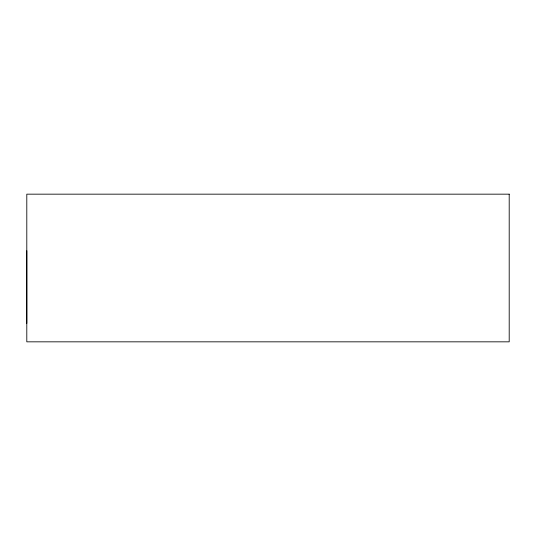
<?xml version="1.0" encoding="UTF-8"?>
<svg xmlns="http://www.w3.org/2000/svg" width="536" height="536" viewBox="0 0 536 536"><rect width="100%" height="100%" fill="white"/><g stroke="black" fill="none" stroke-linecap="round" stroke-linejoin="round"><path stroke-width="0.8" d="M26.8 323.375L26.8 250.774M509.2 194.166L26.8 194.166L26.8 341.834L509.2 341.834L509.2 194.166"/></g></svg>
